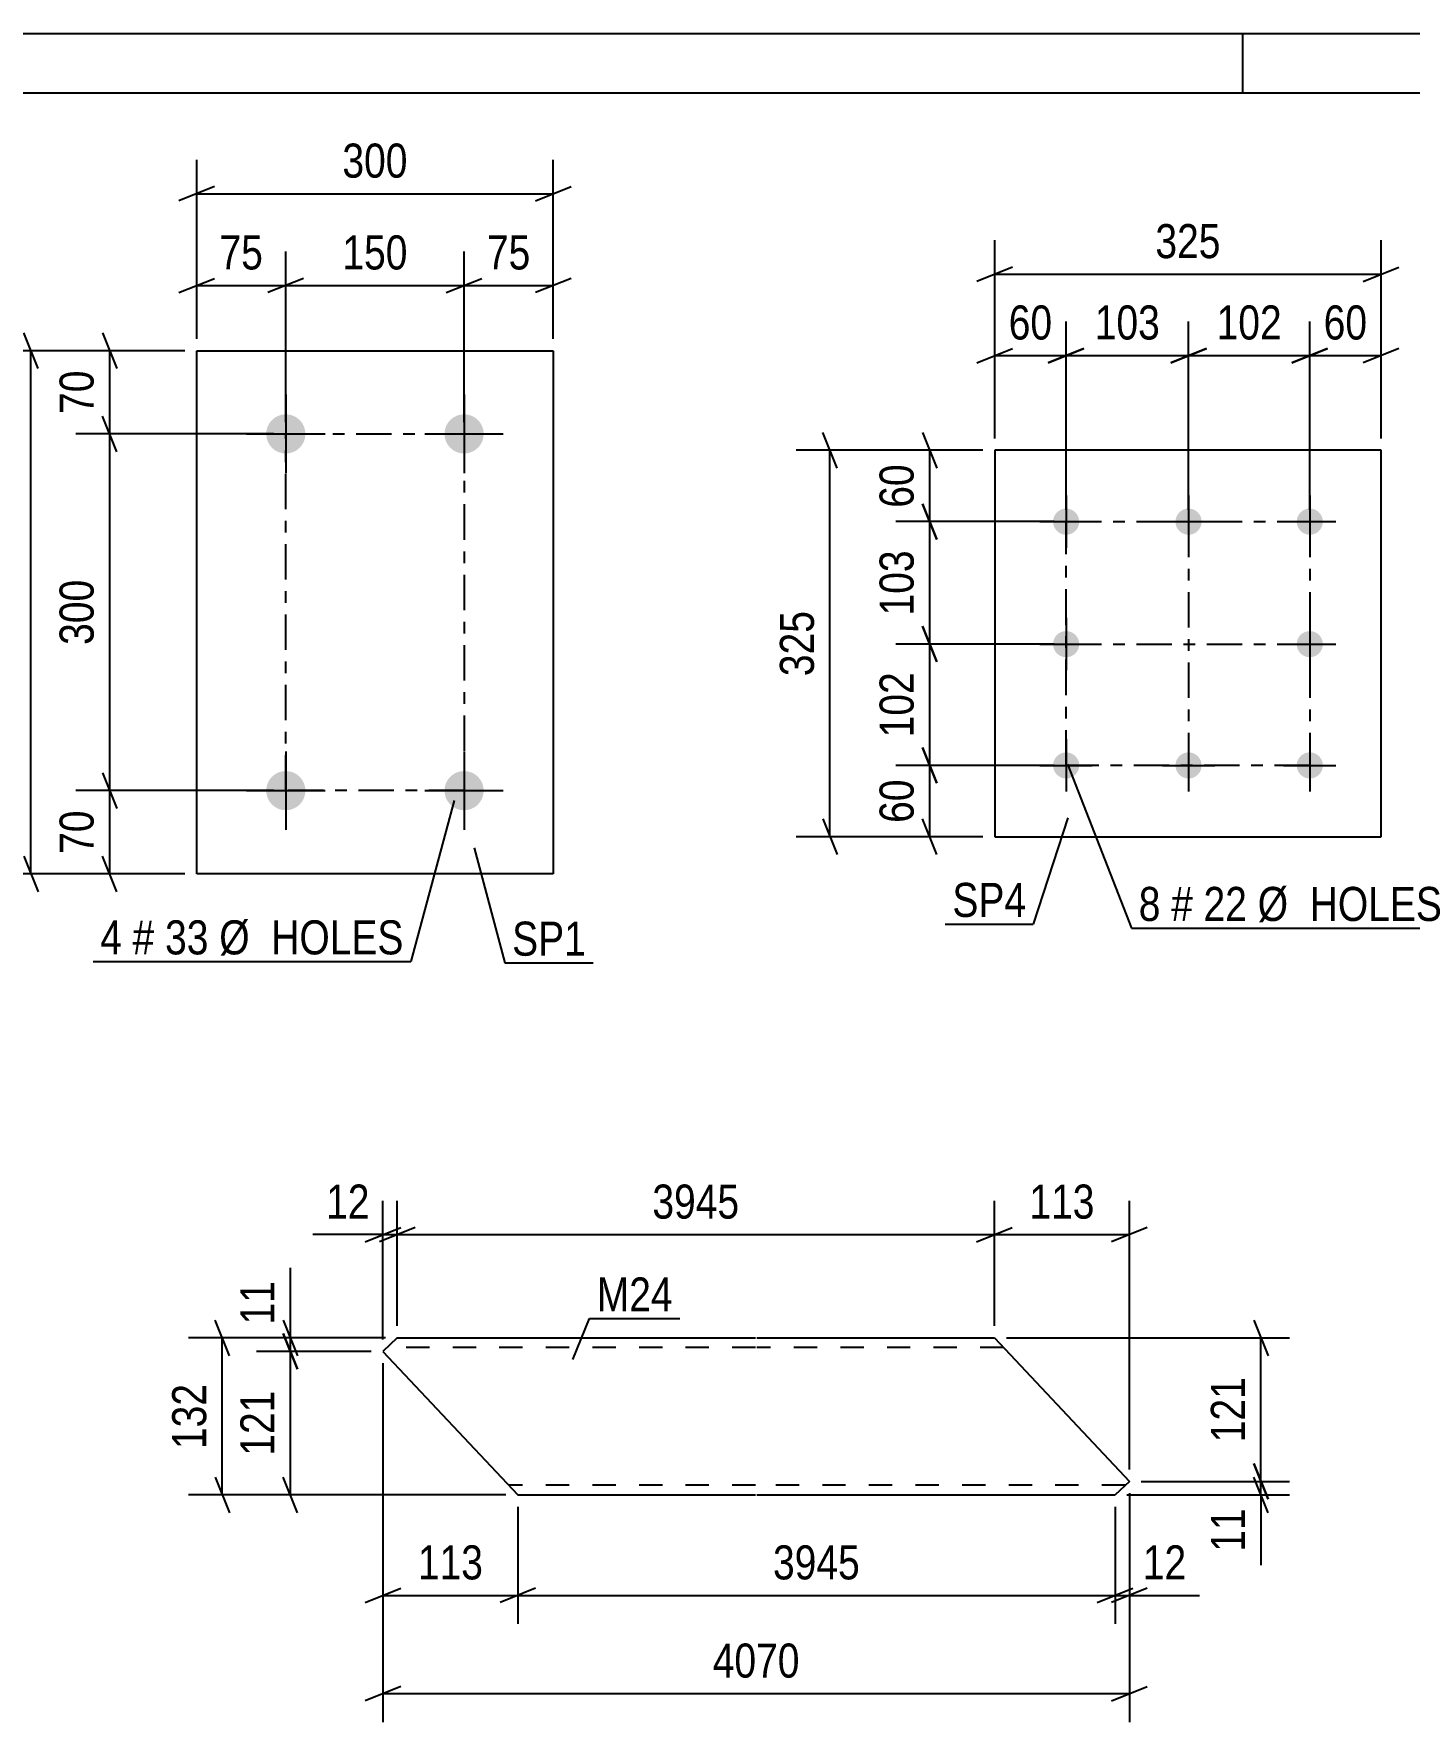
# Model space of a CAD drawing. Header units: millimetres. Extents: x 0 to 420, y 0 to 297.
# Drawn here: x 108.3 to 224, y 155 to 297 of the extents above; entities that cross this region are included whole.
import ezdxf

# ---------------------------------------------------------------- set-up
doc = ezdxf.new("R2010")
doc.units = ezdxf.units.MM
doc.linetypes.add('DXK_LINE_DOT2', pattern=[3.9198, 1.9599, -1.9599])
doc.linetypes.add('DXK_LINE_DOT3', pattern=[5.9187, 2.979, -0.9799, 0.9799, -0.9799])
doc.styles.add('Arial Narrow', font='ARIALN.TTF', dxfattribs={"height": 0.2})

# ---------------------------------------------------------------- blocks, each defined once
blk = doc.blocks.new('Unknown-389636216-15102')
at = {"color": 5, "linetype": 'Continuous'}
for p, q in [((420, 297), (0, 297)), ((210, 292), (210, 297)), ((415, 292), (5, 292))]:
    blk.add_line(p, q, dxfattribs=at)
blk = doc.blocks.new('Part-389636216-15408 - 15369')
at = {"color": 2, "linetype": 'Continuous'}
for p, q in [((138.85, 187.33), (137.64, 186.19)), ((137.64, 186.19), (148.99, 174.13)), ((138.85, 187.33), (168.99, 187.33)), ((169.09, 187.33), (189.09, 187.33)), ((189.09, 187.33), (200.44, 175.26)), ((200.44, 175.26), (199.24, 174.13)), ((148.99, 174.13), (168.99, 174.13)), ((169.09, 174.13), (199.24, 174.13))]:
    blk.add_line(p, q, dxfattribs=at)
at = {"color": 7, "linetype": 'DXK_LINE_DOT2'}
for p, q in [((168.99, 186.53), (138, 186.53)), ((189.85, 186.53), (169.09, 186.53)), ((168.99, 174.93), (148.24, 174.93)), ((200.09, 174.93), (169.09, 174.93))]:
    blk.add_line(p, q, dxfattribs=at)
blk = doc.blocks.new('Part-389636216-15492 - 15491')
at = {"color": 2, "linetype": 'Continuous'}
for p, q in [((121.97, 226.35), (121.97, 270.35)), ((121.97, 270.35), (151.97, 270.35)), ((151.97, 270.35), (151.97, 226.35)), ((151.97, 226.35), (121.97, 226.35))]:
    blk.add_line(p, q, dxfattribs=at)
blk = doc.blocks.new('Bolt-389636216-15493 - 15491')
at = {"linetype": 'Continuous'}
for points in [[(129.47, 265, -1), (129.47, 261.7, -1)], [(144.47, 265, -1), (144.47, 261.7, -1)], [(129.47, 235, -1), (129.47, 231.7, -1)], [(144.47, 235, -1), (144.47, 231.7, -1)]]:
    blk.add_hatch(color=1, dxfattribs=at).paths.add_polyline_path(points)
at = {"color": 1, "linetype": 'Continuous'}
for p, q in [((129.47, 266.65), (129.47, 260.05)), ((144.47, 266.65), (144.47, 260.05)), ((126.17, 263.35), (132.77, 263.35)), ((141.17, 263.35), (147.77, 263.35)), ((129.47, 236.65), (129.47, 230.05)), ((144.47, 236.65), (144.47, 230.05)), ((126.17, 233.35), (132.77, 233.35)), ((141.17, 233.35), (147.77, 233.35))]:
    blk.add_line(p, q, dxfattribs=at)
blk = doc.blocks.new('Part-389636216-15519 - 15518')
at = {"color": 2, "linetype": 'Continuous'}
for p, q in [((221.62, 261.97), (189.12, 261.97)), ((189.12, 261.97), (189.12, 229.47)), ((221.62, 229.47), (221.62, 261.97)), ((189.12, 229.47), (221.62, 229.47))]:
    blk.add_line(p, q, dxfattribs=at)
blk = doc.blocks.new('Bolt-389636216-15520 - 15518')
at = {"linetype": 'Continuous'}
for points in [[(195.12, 257.07, -1), (195.12, 254.87, -1)], [(205.42, 257.07, -1), (205.42, 254.87, -1)], [(215.62, 257.07, -1), (215.62, 254.87, -1)], [(195.12, 246.77, -1), (195.12, 244.57, -1)], [(215.62, 246.77, -1), (215.62, 244.57, -1)], [(195.12, 236.57, -1), (195.12, 234.37, -1)], [(205.42, 236.57, -1), (205.42, 234.37, -1)], [(215.62, 236.57, -1), (215.62, 234.37, -1)]]:
    blk.add_hatch(color=1, dxfattribs=at).paths.add_polyline_path(points)
at = {"color": 1, "linetype": 'Continuous'}
for p, q in [((195.12, 258.17), (195.12, 253.77)), ((205.42, 258.17), (205.42, 253.77)), ((215.62, 258.17), (215.62, 253.77)), ((192.92, 255.97), (197.32, 255.97)), ((203.22, 255.97), (207.62, 255.97)), ((213.42, 255.97), (217.82, 255.97)), ((195.12, 247.87), (195.12, 243.47)), ((215.62, 247.87), (215.62, 243.47)), ((192.92, 245.67), (197.32, 245.67)), ((213.42, 245.67), (217.82, 245.67)), ((195.12, 237.67), (195.12, 233.27)), ((205.42, 237.67), (205.42, 233.27)), ((215.62, 237.67), (215.62, 233.27)), ((192.92, 235.47), (197.32, 235.47)), ((203.22, 235.47), (207.62, 235.47)), ((213.42, 235.47), (217.82, 235.47))]:
    blk.add_line(p, q, dxfattribs=at)
blk = doc.blocks.new('Rectangle-389636216-17750 - 15491')
at = {"color": 1, "linetype": 'DXK_LINE_DOT3'}
blk.add_lwpolyline([(129.47, 263.35), (144.47, 263.35), (144.47, 233.35), (129.47, 233.35), (129.47, 263.35)], close=True, dxfattribs=at)
blk = doc.blocks.new('Rectangle-389636216-17800 - 15518')
at = {"color": 1, "linetype": 'DXK_LINE_DOT3'}
blk.add_lwpolyline([(195.12, 255.97), (215.62, 255.97), (215.62, 235.47), (195.12, 235.47), (195.12, 255.97)], close=True, dxfattribs=at)
blk = doc.blocks.new('Line-389636216-17810 - 15518')
at = {"color": 1, "linetype": 'DXK_LINE_DOT3'}
blk.add_line((195.12, 245.67), (215.62, 245.67), dxfattribs=at)
blk = doc.blocks.new('Line-389636216-17817 - 15518')
at = {"color": 1, "linetype": 'DXK_LINE_DOT3'}
blk.add_line((205.42, 255.97), (205.42, 235.47), dxfattribs=at)
blk = doc.blocks.new('StraightDimension-389636216-20746 - 15369')
at = {"color": 7, "linetype": 'Continuous'}
for p, q in [((189.09, 188.33), (189.09, 198.86)), ((200.44, 176.26), (200.44, 198.86)), ((187.59, 195.41), (190.59, 196.61)), ((189.09, 196.01), (200.44, 196.01)), ((201.94, 196.61), (198.94, 195.41))]:
    blk.add_line(p, q, dxfattribs=at)
at = {"color": 0}
blk.add_wipeout([(198.11, 196.76), (198.11, 200.96), (191.43, 200.96), (191.43, 196.76)], dxfattribs=at)
at = {"color": 3, "style": 'Arial Narrow'}
blk.add_text('113', height=2.863, dxfattribs=at).set_placement((192.03, 197.36))
blk = doc.blocks.new('StraightDimension-389636216-20962 - 15369')
at = {"color": 7, "linetype": 'Continuous'}
for p, q in [((148.99, 173.13), (148.99, 163.27)), ((199.24, 173.13), (199.24, 163.27)), ((150.49, 166.27), (147.49, 165.07)), ((197.74, 165.07), (200.74, 166.27)), ((148.99, 165.67), (199.24, 165.67))]:
    blk.add_line(p, q, dxfattribs=at)
at = {"color": 0}
blk.add_wipeout([(178.37, 166.42), (178.37, 170.62), (169.86, 170.62), (169.86, 166.42)], dxfattribs=at)
at = {"color": 3, "style": 'Arial Narrow'}
blk.add_text('3945', height=2.863, dxfattribs=at).set_placement((170.46, 167.02))
blk = doc.blocks.new('StraightDimension-389636216-20747 - 15369')
at = {"color": 7, "linetype": 'Continuous'}
for p, q in [((138.85, 188.33), (138.85, 198.86)), ((189.09, 188.33), (189.09, 198.86)), ((140.35, 196.61), (137.35, 195.41)), ((138.85, 196.01), (189.09, 196.01)), ((187.59, 195.41), (190.59, 196.61))]:
    blk.add_line(p, q, dxfattribs=at)
at = {"color": 0}
blk.add_wipeout([(168.23, 196.76), (168.23, 200.96), (159.71, 200.96), (159.71, 196.76)], dxfattribs=at)
at = {"color": 3, "style": 'Arial Narrow'}
blk.add_text('3945', height=2.863, dxfattribs=at).set_placement((160.31, 197.36))
blk = doc.blocks.new('StraightDimension-389636216-15731 - 15369')
at = {"color": 7, "linetype": 'Continuous'}
for p, q in [((137.64, 185.19), (137.64, 155.01)), ((200.44, 174.26), (200.44, 155.01)), ((139.14, 158.01), (136.14, 156.81)), ((198.94, 156.81), (201.94, 158.01)), ((137.64, 157.41), (200.44, 157.41))]:
    blk.add_line(p, q, dxfattribs=at)
at = {"color": 0}
blk.add_wipeout([(173.3, 158.16), (173.3, 162.36), (164.79, 162.36), (164.79, 158.16)], dxfattribs=at)
at = {"color": 3, "style": 'Arial Narrow'}
blk.add_text('4070', height=2.863, dxfattribs=at).set_placement((165.39, 158.76))
blk = doc.blocks.new('StraightDimension-389636216-18525 - 15369')
at = {"color": 7, "linetype": 'Continuous'}
for p, q in [((124.72, 185.83), (123.52, 188.83)), ((137.85, 187.33), (121.27, 187.33)), ((124.12, 174.13), (124.12, 187.33)), ((123.52, 175.63), (124.72, 172.63)), ((147.99, 174.13), (121.27, 174.13))]:
    blk.add_line(p, q, dxfattribs=at)
at = {"color": 0}
blk.add_wipeout([(123.37, 184.07), (119.17, 184.07), (119.17, 177.38), (123.37, 177.38)], dxfattribs=at)
at = {"color": 3, "style": 'Arial Narrow'}
blk.add_text('132', height=2.863, rotation=90.0002, dxfattribs=at).set_placement((122.77, 177.98))
blk = doc.blocks.new('StraightDimension-389636216-20748 - 15369')
at = {"color": 7, "linetype": 'Continuous'}
for p, q in [((137.64, 187.19), (137.64, 198.86)), ((138.85, 188.33), (138.85, 198.86)), ((137.64, 196.01), (131.74, 196.01)), ((137.64, 196.01), (131.74, 196.01)), ((136.14, 195.41), (139.14, 196.61)), ((140.35, 196.61), (137.35, 195.41)), ((137.64, 196.01), (138.85, 196.01))]:
    blk.add_line(p, q, dxfattribs=at)
at = {"color": 0}
blk.add_wipeout([(137.12, 196.76), (137.12, 200.96), (132.26, 200.96), (132.26, 196.76)], dxfattribs=at)
at = {"color": 3, "style": 'Arial Narrow'}
blk.add_text('12', height=2.863, dxfattribs=at).set_placement((132.86, 197.36))
blk = doc.blocks.new('StraightDimension-389636216-20817 - 15369')
at = {"color": 7, "linetype": 'Continuous'}
for p, q in [((210.91, 188.83), (212.11, 185.83)), ((190.09, 187.33), (213.91, 187.33)), ((211.51, 175.26), (211.51, 187.33)), ((212.11, 173.76), (210.91, 176.76)), ((201.44, 175.26), (213.91, 175.26))]:
    blk.add_line(p, q, dxfattribs=at)
at = {"color": 0}
blk.add_wipeout([(210.76, 184.63), (206.56, 184.63), (206.56, 177.95), (210.76, 177.95)], dxfattribs=at)
at = {"color": 3, "style": 'Arial Narrow'}
blk.add_text('121', height=2.863, rotation=90.0002, dxfattribs=at).set_placement((210.16, 178.55))
blk = doc.blocks.new('StraightDimension-389636216-20818 - 15369')
at = {"color": 7, "linetype": 'Continuous'}
for p, q in [((210.91, 176.76), (212.11, 173.76)), ((201.44, 175.26), (213.91, 175.26)), ((212.11, 172.63), (210.91, 175.63)), ((211.51, 174.13), (211.51, 175.26)), ((200.24, 174.13), (213.91, 174.13)), ((211.51, 174.13), (211.51, 168.22)), ((211.51, 174.13), (211.51, 168.22))]:
    blk.add_line(p, q, dxfattribs=at)
at = {"color": 0}
blk.add_wipeout([(210.76, 173.6), (206.56, 173.6), (206.56, 168.74), (210.76, 168.74)], dxfattribs=at)
at = {"color": 3, "style": 'Arial Narrow'}
blk.add_text('11', height=2.863, rotation=90.0002, dxfattribs=at).set_placement((210.16, 169.34))
blk = doc.blocks.new('StraightDimension-389636216-20870 - 15369')
at = {"color": 7, "linetype": 'Continuous'}
for p, q in [((129.86, 187.33), (129.86, 193.23)), ((129.86, 187.33), (129.86, 193.23)), ((129.26, 188.83), (130.46, 185.83)), ((130.46, 184.69), (129.26, 187.69)), ((137.85, 187.33), (127.01, 187.33)), ((136.64, 186.19), (127.01, 186.19)), ((129.86, 186.19), (129.86, 187.33))]:
    blk.add_line(p, q, dxfattribs=at)
at = {"color": 0}
blk.add_wipeout([(129.11, 192.71), (124.91, 192.71), (124.91, 187.85), (129.11, 187.85)], dxfattribs=at)
at = {"color": 3, "style": 'Arial Narrow'}
blk.add_text('11', height=2.863, rotation=90.0002, dxfattribs=at).set_placement((128.51, 188.45))
blk = doc.blocks.new('StraightDimension-389636216-20871 - 15369')
at = {"color": 7, "linetype": 'Continuous'}
for p, q in [((129.26, 187.69), (130.46, 184.69)), ((136.64, 186.19), (127.01, 186.19)), ((129.86, 174.13), (129.86, 186.19)), ((130.46, 172.63), (129.26, 175.63)), ((147.99, 174.13), (127.01, 174.13))]:
    blk.add_line(p, q, dxfattribs=at)
at = {"color": 0}
blk.add_wipeout([(129.11, 183.5), (124.91, 183.5), (124.91, 176.82), (129.11, 176.82)], dxfattribs=at)
at = {"color": 3, "style": 'Arial Narrow'}
blk.add_text('121', height=2.863, rotation=90.0002, dxfattribs=at).set_placement((128.51, 177.42))
blk = doc.blocks.new('StraightDimension-389636216-20961 - 15369')
at = {"color": 7, "linetype": 'Continuous'}
for p, q in [((200.44, 174.26), (200.44, 163.27)), ((199.24, 173.13), (199.24, 163.27)), ((197.74, 165.07), (200.74, 166.27)), ((201.94, 166.27), (198.94, 165.07)), ((199.24, 165.67), (200.44, 165.67)), ((200.44, 165.67), (206.35, 165.67)), ((200.44, 165.67), (206.35, 165.67))]:
    blk.add_line(p, q, dxfattribs=at)
at = {"color": 0}
blk.add_wipeout([(205.82, 166.42), (205.82, 170.62), (200.97, 170.62), (200.97, 166.42)], dxfattribs=at)
at = {"color": 3, "style": 'Arial Narrow'}
blk.add_text('12', height=2.863, dxfattribs=at).set_placement((201.57, 167.02))
blk = doc.blocks.new('StraightDimension-389636216-20963 - 15369')
at = {"color": 7, "linetype": 'Continuous'}
for p, q in [((137.64, 185.19), (137.64, 163.27)), ((148.99, 173.13), (148.99, 163.27)), ((136.14, 165.07), (139.14, 166.27)), ((150.49, 166.27), (147.49, 165.07)), ((137.64, 165.67), (148.99, 165.67))]:
    blk.add_line(p, q, dxfattribs=at)
at = {"color": 0}
blk.add_wipeout([(146.66, 166.42), (146.66, 170.62), (139.98, 170.62), (139.98, 166.42)], dxfattribs=at)
at = {"color": 3, "style": 'Arial Narrow'}
blk.add_text('113', height=2.863, dxfattribs=at).set_placement((140.58, 167.02))
blk = doc.blocks.new('StraightDimension-389636216-15905 - 15491')
at = {"color": 7, "linetype": 'Continuous'}
for p, q in [((114.05, 234.85), (115.25, 231.85)), ((128.47, 233.35), (111.8, 233.35)), ((114.65, 226.35), (114.65, 233.35)), ((115.25, 224.85), (114.05, 227.85)), ((120.97, 226.35), (111.8, 226.35))]:
    blk.add_line(p, q, dxfattribs=at)
at = {"color": 0}
blk.add_wipeout([(113.9, 232.28), (109.7, 232.28), (109.7, 227.43), (113.9, 227.43)], dxfattribs=at)
at = {"color": 3, "style": 'Arial Narrow'}
blk.add_text('70', height=2.863, rotation=90.0002, dxfattribs=at).set_placement((113.3, 228.03))
blk = doc.blocks.new('StraightDimension-389636216-15903 - 15491')
at = {"color": 7, "linetype": 'Continuous'}
for p, q in [((114.05, 271.85), (115.25, 268.85)), ((120.97, 270.35), (111.8, 270.35)), ((114.65, 263.35), (114.65, 270.35)), ((115.25, 261.85), (114.05, 264.85)), ((128.47, 263.35), (111.8, 263.35))]:
    blk.add_line(p, q, dxfattribs=at)
at = {"color": 0}
blk.add_wipeout([(113.9, 269.28), (109.7, 269.28), (109.7, 264.43), (113.9, 264.43)], dxfattribs=at)
at = {"color": 3, "style": 'Arial Narrow'}
blk.add_text('70', height=2.863, rotation=90.0002, dxfattribs=at).set_placement((113.3, 265.03))
blk = doc.blocks.new('StraightDimension-389636216-15904 - 15491')
at = {"color": 7, "linetype": 'Continuous'}
for p, q in [((115.25, 261.85), (114.05, 264.85)), ((128.47, 263.35), (111.8, 263.35)), ((114.65, 233.35), (114.65, 263.35)), ((114.05, 234.85), (115.25, 231.85)), ((128.47, 233.35), (111.8, 233.35))]:
    blk.add_line(p, q, dxfattribs=at)
at = {"color": 0}
blk.add_wipeout([(113.9, 251.7), (109.7, 251.7), (109.7, 245.01), (113.9, 245.01)], dxfattribs=at)
at = {"color": 3, "style": 'Arial Narrow'}
blk.add_text('300', height=2.863, rotation=90.0002, dxfattribs=at).set_placement((113.3, 245.61))
blk = doc.blocks.new('StraightDimension-389636216-15915 - 15491')
at = {"color": 7, "linetype": 'Continuous'}
for p, q in [((108.63, 268.85), (107.43, 271.85)), ((120.97, 270.35), (105.18, 270.35)), ((108.03, 226.35), (108.03, 270.35)), ((107.43, 227.85), (108.63, 224.85)), ((120.97, 226.35), (105.18, 226.35))]:
    blk.add_line(p, q, dxfattribs=at)
at = {"color": 0}
blk.add_wipeout([(107.28, 251.7), (103.08, 251.7), (103.08, 245.01), (107.28, 245.01)], dxfattribs=at)
at = {"color": 3, "style": 'Arial Narrow'}
blk.add_text('440', height=2.863, rotation=90.0002, dxfattribs=at).set_placement((106.68, 245.61))
blk = doc.blocks.new('StraightDimension-389636216-15919 - 15491')
at = {"color": 7, "linetype": 'Continuous'}
for p, q in [((144.47, 264.35), (144.47, 278.68)), ((151.97, 271.35), (151.97, 278.68)), ((142.97, 275.23), (145.97, 276.43)), ((144.47, 275.83), (151.97, 275.83)), ((153.47, 276.43), (150.47, 275.23))]:
    blk.add_line(p, q, dxfattribs=at)
at = {"color": 0}
blk.add_wipeout([(150.65, 276.58), (150.65, 280.78), (145.79, 280.78), (145.79, 276.58)], dxfattribs=at)
at = {"color": 3, "style": 'Arial Narrow'}
blk.add_text('75', height=2.863, dxfattribs=at).set_placement((146.39, 277.18))
blk = doc.blocks.new('StraightDimension-389636216-15920 - 15491')
at = {"color": 7, "linetype": 'Continuous'}
for p, q in [((129.47, 264.35), (129.47, 278.68)), ((144.47, 264.35), (144.47, 278.68)), ((130.97, 276.43), (127.97, 275.23)), ((129.47, 275.83), (144.47, 275.83)), ((142.97, 275.23), (145.97, 276.43))]:
    blk.add_line(p, q, dxfattribs=at)
at = {"color": 0}
blk.add_wipeout([(140.31, 276.58), (140.31, 280.78), (133.63, 280.78), (133.63, 276.58)], dxfattribs=at)
at = {"color": 3, "style": 'Arial Narrow'}
blk.add_text('150', height=2.863, dxfattribs=at).set_placement((134.23, 277.18))
blk = doc.blocks.new('StraightDimension-389636216-15921 - 15491')
at = {"color": 7, "linetype": 'Continuous'}
for p, q in [((121.97, 271.35), (121.97, 278.68)), ((129.47, 264.35), (129.47, 278.68)), ((120.47, 275.23), (123.47, 276.43)), ((121.97, 275.83), (129.47, 275.83)), ((130.97, 276.43), (127.97, 275.23))]:
    blk.add_line(p, q, dxfattribs=at)
at = {"color": 0}
blk.add_wipeout([(128.15, 276.58), (128.15, 280.78), (123.29, 280.78), (123.29, 276.58)], dxfattribs=at)
at = {"color": 3, "style": 'Arial Narrow'}
blk.add_text('75', height=2.863, dxfattribs=at).set_placement((123.89, 277.18))
blk = doc.blocks.new('StraightDimension-389636216-15931 - 15491')
at = {"color": 7, "linetype": 'Continuous'}
for p, q in [((121.97, 271.35), (121.97, 286.4)), ((151.97, 271.35), (151.97, 286.4)), ((123.47, 284.15), (120.47, 282.95)), ((150.47, 282.95), (153.47, 284.15)), ((121.97, 283.55), (151.97, 283.55))]:
    blk.add_line(p, q, dxfattribs=at)
at = {"color": 0}
blk.add_wipeout([(140.31, 284.3), (140.31, 288.5), (133.63, 288.5), (133.63, 284.3)], dxfattribs=at)
at = {"color": 3, "style": 'Arial Narrow'}
blk.add_text('300', height=2.863, dxfattribs=at).set_placement((134.23, 284.9))
blk = doc.blocks.new('StraightDimension-389636216-23522 - 15518')
at = {"color": 7, "linetype": 'Continuous'}
for p, q in [((195.12, 256.97), (195.12, 272.79)), ((205.42, 256.97), (205.42, 272.79)), ((193.62, 269.34), (196.62, 270.54)), ((195.12, 269.94), (205.42, 269.94)), ((206.92, 270.54), (203.92, 269.34))]:
    blk.add_line(p, q, dxfattribs=at)
at = {"color": 0}
blk.add_wipeout([(203.61, 270.69), (203.61, 274.89), (196.93, 274.89), (196.93, 270.69)], dxfattribs=at)
at = {"color": 3, "style": 'Arial Narrow'}
blk.add_text('103', height=2.863, dxfattribs=at).set_placement((197.53, 271.29))
blk = doc.blocks.new('StraightDimension-389636216-23509 - 15518')
at = {"color": 7, "linetype": 'Continuous'}
for p, q in [((189.12, 262.97), (189.12, 279.63)), ((221.62, 262.97), (221.62, 279.63)), ((190.62, 277.38), (187.62, 276.18)), ((220.12, 276.18), (223.12, 277.38)), ((189.12, 276.78), (221.62, 276.78))]:
    blk.add_line(p, q, dxfattribs=at)
at = {"color": 0}
blk.add_wipeout([(208.71, 277.53), (208.71, 281.73), (202.03, 281.73), (202.03, 277.53)], dxfattribs=at)
at = {"color": 3, "style": 'Arial Narrow'}
blk.add_text('325', height=2.863, dxfattribs=at).set_placement((202.63, 278.13))
blk = doc.blocks.new('StraightDimension-389636216-23520 - 15518')
at = {"color": 7, "linetype": 'Continuous'}
for p, q in [((215.62, 256.97), (215.62, 272.79)), ((221.62, 262.97), (221.62, 272.79)), ((214.12, 269.34), (217.12, 270.54)), ((215.62, 269.94), (221.62, 269.94)), ((223.12, 270.54), (220.12, 269.34))]:
    blk.add_line(p, q, dxfattribs=at)
at = {"color": 0}
blk.add_wipeout([(221.05, 270.69), (221.05, 274.89), (216.19, 274.89), (216.19, 270.69)], dxfattribs=at)
at = {"color": 3, "style": 'Arial Narrow'}
blk.add_text('60', height=2.863, dxfattribs=at).set_placement((216.79, 271.29))
blk = doc.blocks.new('StraightDimension-389636216-23521 - 15518')
at = {"color": 7, "linetype": 'Continuous'}
for p, q in [((205.42, 256.97), (205.42, 272.79)), ((215.62, 256.97), (215.62, 272.79)), ((203.92, 269.34), (206.92, 270.54)), ((205.42, 269.94), (215.62, 269.94)), ((217.12, 270.54), (214.12, 269.34))]:
    blk.add_line(p, q, dxfattribs=at)
at = {"color": 0}
blk.add_wipeout([(213.86, 270.69), (213.86, 274.89), (207.18, 274.89), (207.18, 270.69)], dxfattribs=at)
at = {"color": 3, "style": 'Arial Narrow'}
blk.add_text('102', height=2.863, dxfattribs=at).set_placement((207.78, 271.29))
blk = doc.blocks.new('StraightDimension-389636216-23523 - 15518')
at = {"color": 7, "linetype": 'Continuous'}
for p, q in [((189.12, 262.97), (189.12, 272.79)), ((195.12, 256.97), (195.12, 272.79)), ((187.62, 269.34), (190.62, 270.54)), ((189.12, 269.94), (195.12, 269.94)), ((196.62, 270.54), (193.62, 269.34))]:
    blk.add_line(p, q, dxfattribs=at)
at = {"color": 0}
blk.add_wipeout([(194.55, 270.69), (194.55, 274.89), (189.69, 274.89), (189.69, 270.69)], dxfattribs=at)
at = {"color": 3, "style": 'Arial Narrow'}
blk.add_text('60', height=2.863, dxfattribs=at).set_placement((190.29, 271.29))
blk = doc.blocks.new('StraightDimension-389636216-23556 - 15518')
at = {"color": 7, "linetype": 'Continuous'}
for p, q in [((183.04, 263.47), (184.24, 260.47)), ((188.12, 261.97), (180.79, 261.97)), ((183.64, 255.97), (183.64, 261.97)), ((184.24, 254.47), (183.04, 257.47)), ((194.12, 255.97), (180.79, 255.97))]:
    blk.add_line(p, q, dxfattribs=at)
at = {"color": 0}
blk.add_wipeout([(182.89, 261.4), (178.69, 261.4), (178.69, 256.54), (182.89, 256.54)], dxfattribs=at)
at = {"color": 3, "style": 'Arial Narrow'}
blk.add_text('60', height=2.863, rotation=90.0002, dxfattribs=at).set_placement((182.29, 257.14))
blk = doc.blocks.new('StraightDimension-389636216-23545 - 15518')
at = {"color": 7, "linetype": 'Continuous'}
for p, q in [((175.85, 260.47), (174.65, 263.47)), ((188.12, 261.97), (172.4, 261.97)), ((175.25, 229.47), (175.25, 261.97)), ((174.65, 230.97), (175.85, 227.97)), ((188.12, 229.47), (172.4, 229.47))]:
    blk.add_line(p, q, dxfattribs=at)
at = {"color": 0}
blk.add_wipeout([(174.5, 249.06), (170.3, 249.06), (170.3, 242.38), (174.5, 242.38)], dxfattribs=at)
at = {"color": 3, "style": 'Arial Narrow'}
blk.add_text('325', height=2.863, rotation=90.0002, dxfattribs=at).set_placement((173.9, 242.98))
blk = doc.blocks.new('StraightDimension-389636216-23557 - 15518')
at = {"color": 7, "linetype": 'Continuous'}
for p, q in [((183.04, 257.47), (184.24, 254.47)), ((194.12, 255.97), (180.79, 255.97)), ((183.64, 245.67), (183.64, 255.97)), ((184.24, 244.17), (183.04, 247.17)), ((194.12, 245.67), (180.79, 245.67))]:
    blk.add_line(p, q, dxfattribs=at)
at = {"color": 0}
blk.add_wipeout([(182.89, 254.16), (178.69, 254.16), (178.69, 247.48), (182.89, 247.48)], dxfattribs=at)
at = {"color": 3, "style": 'Arial Narrow'}
blk.add_text('103', height=2.863, rotation=90.0002, dxfattribs=at).set_placement((182.29, 248.08))
blk = doc.blocks.new('StraightDimension-389636216-23558 - 15518')
at = {"color": 7, "linetype": 'Continuous'}
for p, q in [((183.04, 247.17), (184.24, 244.17)), ((194.12, 245.67), (180.79, 245.67)), ((183.64, 235.47), (183.64, 245.67)), ((184.24, 233.97), (183.04, 236.97)), ((194.12, 235.47), (180.79, 235.47))]:
    blk.add_line(p, q, dxfattribs=at)
at = {"color": 0}
blk.add_wipeout([(182.89, 243.91), (178.69, 243.91), (178.69, 237.23), (182.89, 237.23)], dxfattribs=at)
at = {"color": 3, "style": 'Arial Narrow'}
blk.add_text('102', height=2.863, rotation=90.0002, dxfattribs=at).set_placement((182.29, 237.83))
blk = doc.blocks.new('StraightDimension-389636216-23559 - 15518')
at = {"color": 7, "linetype": 'Continuous'}
for p, q in [((183.04, 236.97), (184.24, 233.97)), ((194.12, 235.47), (180.79, 235.47)), ((183.64, 229.47), (183.64, 235.47)), ((184.24, 227.97), (183.04, 230.97)), ((188.12, 229.47), (180.79, 229.47))]:
    blk.add_line(p, q, dxfattribs=at)
at = {"color": 0}
blk.add_wipeout([(182.89, 234.9), (178.69, 234.9), (178.69, 230.04), (182.89, 230.04)], dxfattribs=at)
at = {"color": 3, "style": 'Arial Narrow'}
blk.add_text('60', height=2.863, rotation=90.0002, dxfattribs=at).set_placement((182.29, 230.64))
blk = doc.blocks.new('Mark-389636216-16046 - 15369')
at = {"color": 0}
blk.add_wipeout([(162.03, 189.55), (162.03, 192.55), (155.63, 192.55), (155.63, 189.55)], dxfattribs=at)
blk.add_wipeout([(162.03, 189.55), (162.03, 192.55), (155.63, 192.55), (155.63, 189.55)], dxfattribs=at)
at = {"color": 30, "linetype": 'Continuous'}
for p, q in [((153.62, 185.51), (155.03, 188.95)), ((155.03, 188.95), (162.63, 188.95))]:
    blk.add_line(p, q, dxfattribs=at)
at = {"color": 3, "style": 'Arial Narrow'}
blk.add_text('M24', height=2.863, dxfattribs=at).set_placement((155.63, 189.55))
blk = doc.blocks.new('Mark-389636216-16074 - 15491')
at = {"color": 0}
blk.add_wipeout([(154.72, 219.47), (154.72, 222.47), (148.51, 222.47), (148.51, 219.47)], dxfattribs=at)
blk.add_wipeout([(154.72, 219.47), (154.72, 222.47), (148.51, 222.47), (148.51, 219.47)], dxfattribs=at)
at = {"color": 30, "linetype": 'Continuous'}
for p, q in [((145.31, 228.54), (147.91, 218.87)), ((147.91, 218.87), (155.32, 218.87))]:
    blk.add_line(p, q, dxfattribs=at)
at = {"color": 3, "style": 'Arial Narrow'}
blk.add_text('SP1', height=2.863, dxfattribs=at).set_placement((148.51, 219.47))
blk = doc.blocks.new('Mark-389636216-16077 - 15491')
at = {"color": 0}
for points in [[(115.68, 219.58), (115.68, 222.58), (113.86, 222.58), (113.86, 219.58)], [(118.41, 219.58), (118.41, 222.58), (116.58, 222.58), (116.58, 219.58)], [(122.97, 219.58), (122.97, 222.58), (119.31, 222.58), (119.31, 219.58)], [(139.4, 219.58), (139.4, 222.58), (123.87, 222.58), (123.87, 219.58)]]:
    blk.add_wipeout(points, dxfattribs=at)
for points in [[(115.68, 219.58), (115.68, 222.58), (113.86, 222.58), (113.86, 219.58)], [(118.41, 219.58), (118.41, 222.58), (116.58, 222.58), (116.58, 219.58)], [(122.97, 219.58), (122.97, 222.58), (119.31, 222.58), (119.31, 219.58)], [(139.4, 219.58), (139.4, 222.58), (123.87, 222.58), (123.87, 219.58)]]:
    blk.add_wipeout(points, dxfattribs=at)
at = {"color": 7, "linetype": 'Continuous'}
for p in [(143.64, 232.52), (113.26, 218.98)]:
    blk.add_line(p, (140, 218.98), dxfattribs=at)
at = {"color": 3, "style": 'Arial Narrow'}
for s, height, p in [('4', 2.86, (113.86, 219.58)), ('#', 2.86, (116.58, 219.58)), ('33', 2.863, (119.31, 219.58)), ('Ø  HOLES', 2.863, (123.87, 219.58))]:
    blk.add_text(s, height=height, dxfattribs=at).set_placement(p)
blk = doc.blocks.new('Mark-389636216-16081 - 15518')
at = {"color": 0}
blk.add_wipeout([(191.76, 222.73), (191.76, 225.73), (185.55, 225.73), (185.55, 222.73)], dxfattribs=at)
blk.add_wipeout([(191.76, 222.73), (191.76, 225.73), (185.55, 225.73), (185.55, 222.73)], dxfattribs=at)
at = {"color": 30, "linetype": 'Continuous'}
for p in [(195.26, 231.06), (184.95, 222.13)]:
    blk.add_line(p, (192.36, 222.13), dxfattribs=at)
at = {"color": 3, "style": 'Arial Narrow'}
blk.add_text('SP4', height=2.863, dxfattribs=at).set_placement((185.55, 222.73))
blk = doc.blocks.new('Mark-389636216-16084 - 15518')
at = {"color": 0}
for points in [[(203.06, 222.39), (203.06, 225.39), (201.23, 225.39), (201.23, 222.39)], [(205.78, 222.39), (205.78, 225.39), (203.96, 225.39), (203.96, 222.39)], [(210.34, 222.39), (210.34, 225.39), (206.68, 225.39), (206.68, 222.39)], [(226.77, 222.39), (226.77, 225.39), (211.24, 225.39), (211.24, 222.39)]]:
    blk.add_wipeout(points, dxfattribs=at)
for points in [[(203.06, 222.39), (203.06, 225.39), (201.23, 225.39), (201.23, 222.39)], [(205.78, 222.39), (205.78, 225.39), (203.96, 225.39), (203.96, 222.39)], [(210.34, 222.39), (210.34, 225.39), (206.68, 225.39), (206.68, 222.39)], [(226.77, 222.39), (226.77, 225.39), (211.24, 225.39), (211.24, 222.39)]]:
    blk.add_wipeout(points, dxfattribs=at)
at = {"color": 7, "linetype": 'Continuous'}
for p, q in [((195.23, 235.58), (200.63, 221.79)), ((200.63, 221.79), (227.37, 221.79))]:
    blk.add_line(p, q, dxfattribs=at)
at = {"color": 3, "style": 'Arial Narrow'}
for s, height, p in [('8', 2.86, (201.23, 222.39)), ('#', 2.86, (203.96, 222.39)), ('22', 2.863, (206.68, 222.39)), ('Ø  HOLES', 2.863, (211.24, 222.39))]:
    blk.add_text(s, height=height, dxfattribs=at).set_placement(p)

msp = doc.modelspace()

# ---------------------------------------------------------------- block references
for name in ['Unknown-389636216-15102', 'Part-389636216-15492 - 15491', 'Bolt-389636216-15493 - 15491', 'Rectangle-389636216-17750 - 15491', 'Part-389636216-15519 - 15518', 'Bolt-389636216-15520 - 15518', 'Rectangle-389636216-17800 - 15518', 'Line-389636216-17817 - 15518', 'Line-389636216-17810 - 15518', 'Part-389636216-15408 - 15369']:
    msp.add_blockref(name, (0, 0))

# ---------------------------------------------------------------- next in the draw order: block references
for name in ['StraightDimension-389636216-15919 - 15491', 'StraightDimension-389636216-23522 - 15518', 'StraightDimension-389636216-15903 - 15491', 'StraightDimension-389636216-15905 - 15491', 'Mark-389636216-16074 - 15491', 'StraightDimension-389636216-20746 - 15369', 'StraightDimension-389636216-20962 - 15369']:
    msp.add_blockref(name, (0, 0))

# ---------------------------------------------------------------- next in the draw order: block references
for name in ['StraightDimension-389636216-23509 - 15518', 'StraightDimension-389636216-15904 - 15491', 'StraightDimension-389636216-20747 - 15369', 'StraightDimension-389636216-15731 - 15369']:
    msp.add_blockref(name, (0, 0))

# ---------------------------------------------------------------- next in the draw order: block references
for name in ['StraightDimension-389636216-15920 - 15491', 'StraightDimension-389636216-23523 - 15518', 'StraightDimension-389636216-23520 - 15518', 'StraightDimension-389636216-15915 - 15491', 'Mark-389636216-16046 - 15369', 'StraightDimension-389636216-18525 - 15369', 'StraightDimension-389636216-20817 - 15369']:
    msp.add_blockref(name, (0, 0))

# ---------------------------------------------------------------- next in the draw order: block references
for name in ['StraightDimension-389636216-15921 - 15491', 'StraightDimension-389636216-23521 - 15518', 'StraightDimension-389636216-23556 - 15518', 'Mark-389636216-16077 - 15491', 'StraightDimension-389636216-20748 - 15369', 'StraightDimension-389636216-20818 - 15369']:
    msp.add_blockref(name, (0, 0))

# ---------------------------------------------------------------- next in the draw order: block references
for name in ['StraightDimension-389636216-15931 - 15491', 'StraightDimension-389636216-23545 - 15518', 'StraightDimension-389636216-20870 - 15369', 'StraightDimension-389636216-20961 - 15369']:
    msp.add_blockref(name, (0, 0))

# ---------------------------------------------------------------- next in the draw order: block references
for name in ['StraightDimension-389636216-23557 - 15518', 'StraightDimension-389636216-20871 - 15369']:
    msp.add_blockref(name, (0, 0))

# ---------------------------------------------------------------- next in the draw order: block references
for name in ['StraightDimension-389636216-23558 - 15518', 'StraightDimension-389636216-20963 - 15369']:
    msp.add_blockref(name, (0, 0))

# ---------------------------------------------------------------- next in the draw order: block references
msp.add_blockref('StraightDimension-389636216-23559 - 15518', (0, 0))

# ---------------------------------------------------------------- next in the draw order: block references
msp.add_blockref('Mark-389636216-16081 - 15518', (0, 0))

# ---------------------------------------------------------------- next in the draw order: block references
msp.add_blockref('Mark-389636216-16084 - 15518', (0, 0))

doc.saveas('drawing.dxf')
